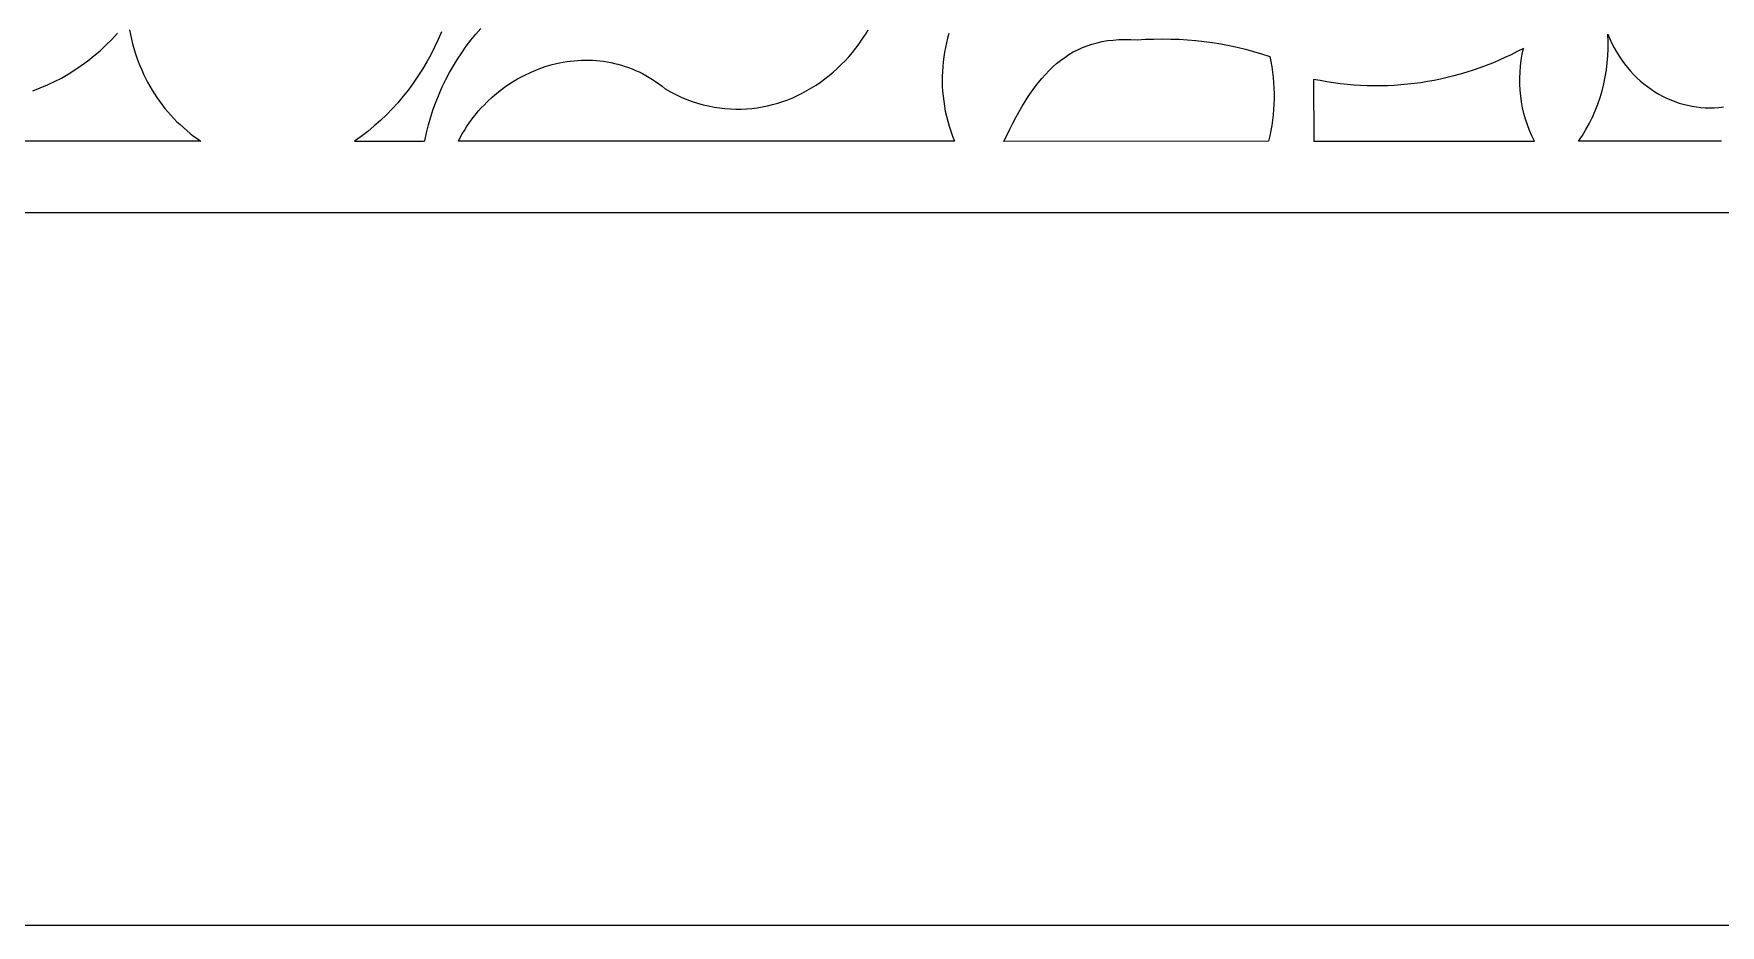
# Model space of a CAD drawing. Extents: x -3069 to -2029, y 258 to 1298.
# Drawn here: x -2711.5 to -2593.2, y 257.8 to 320.3 of the extents above; entities that cross this region are included whole.
import ezdxf

# ---------------------------------------------------------------- set-up
doc = ezdxf.new("R2010")
doc.units = 0
doc.layers.add('LAYER_1', color=18, linetype='CONTINUOUS')
doc.layers.add('LAYER_2', color=174, linetype='CONTINUOUS')

msp = doc.modelspace()

# ---------------------------------------------------------------- linework, layer by layer
at = {"layer": 'LAYER_1'}
for points in [[(-2333.8, 257.75), (-2029.19, 562.36), (-2029.19, 993.14), (-2333.8, 1297.75), (-2764.58, 1297.75), (-3069.19, 993.14), (-3069.19, 562.36), (-2764.58, 257.75)], [(-2624.88, 312.76), (-2643.47, 312.75), (-2643.05, 313.61), (-2642.84, 314.02), (-2642.63, 314.42), (-2642.41, 314.8), (-2642.2, 315.18), (-2641.97, 315.54), (-2641.75, 315.89), (-2641.52, 316.23), (-2641.28, 316.55), (-2641.05, 316.86), (-2640.8, 317.16), (-2640.55, 317.44), (-2640.29, 317.71), (-2640.03, 317.97), (-2639.76, 318.21), (-2639.48, 318.43), (-2639.19, 318.64), (-2638.89, 318.84), (-2638.59, 319.02), (-2638.28, 319.18), (-2637.95, 319.33), (-2637.62, 319.46), (-2637.28, 319.57), (-2636.92, 319.67), (-2636.56, 319.75), (-2636.18, 319.82), (-2635.79, 319.86), (-2635.39, 319.89), (-2634.97, 319.9), (-2634.54, 319.9), (-2634.1, 319.87), (-2633.51, 319.91), (-2632.93, 319.93), (-2632.34, 319.94), (-2631.75, 319.93), (-2631.16, 319.91), (-2630.57, 319.88), (-2629.99, 319.83), (-2629.4, 319.76), (-2628.82, 319.68), (-2628.24, 319.59), (-2627.66, 319.48), (-2627.08, 319.35), (-2626.51, 319.21), (-2625.94, 319.06), (-2625.37, 318.89), (-2624.8, 318.71), (-2624.73, 318.34), (-2624.66, 317.97), (-2624.61, 317.6), (-2624.56, 317.23), (-2624.53, 316.85), (-2624.51, 316.48), (-2624.5, 316.1), (-2624.5, 315.73), (-2624.51, 315.36), (-2624.53, 314.98), (-2624.56, 314.61), (-2624.6, 314.24), (-2624.66, 313.86), (-2624.72, 313.5), (-2624.8, 313.13)], [(-2606.23, 312.76), (-2606.41, 313.14), (-2606.57, 313.52), (-2606.72, 313.91), (-2606.85, 314.3), (-2606.97, 314.7), (-2607.06, 315.11), (-2607.14, 315.52), (-2607.19, 315.93), (-2607.23, 316.35), (-2607.26, 316.77), (-2607.26, 317.19), (-2607.24, 317.61), (-2607.21, 318.03), (-2607.16, 318.44), (-2607.09, 318.86), (-2607, 319.27), (-2607.43, 319.05), (-2607.86, 318.83), (-2608.3, 318.63), (-2608.74, 318.43), (-2609.18, 318.24), (-2609.62, 318.07), (-2610.07, 317.9), (-2610.52, 317.74), (-2610.98, 317.6), (-2611.43, 317.46), (-2611.89, 317.34), (-2612.35, 317.22), (-2612.81, 317.12), (-2613.27, 317.02), (-2613.74, 316.94), (-2614.2, 316.86), (-2614.67, 316.8), (-2615.14, 316.75), (-2615.61, 316.71), (-2616.08, 316.67), (-2616.55, 316.65), (-2617.02, 316.64), (-2617.49, 316.64), (-2617.96, 316.65), (-2618.44, 316.67), (-2618.91, 316.7), (-2619.38, 316.74), (-2619.85, 316.79), (-2620.32, 316.85), (-2620.79, 316.92), (-2621.26, 317.01), (-2621.73, 317.1), (-2621.7, 312.76)]]:
    msp.add_lwpolyline(points, close=True, dxfattribs=at)
for points in [[(-2704.82, 320.57), (-2704.75, 320.24), (-2704.68, 319.92), (-2704.6, 319.6), (-2704.52, 319.29), (-2704.42, 318.97), (-2704.32, 318.67), (-2704.21, 318.36), (-2704.09, 318.06), (-2703.96, 317.76), (-2703.83, 317.47), (-2703.69, 317.18), (-2703.55, 316.9), (-2703.39, 316.62), (-2703.23, 316.35), (-2703.06, 316.08), (-2702.89, 315.82), (-2702.71, 315.56), (-2702.52, 315.31), (-2702.33, 315.06), (-2702.13, 314.82), (-2701.92, 314.58), (-2701.71, 314.35), (-2701.49, 314.13), (-2701.27, 313.92), (-2701.04, 313.71), (-2700.8, 313.5), (-2700.56, 313.31), (-2700.32, 313.12), (-2700.06, 312.94), (-2699.81, 312.76), (-2732.41, 312.76)], [(-2711.59, 316.3), (-2711.08, 316.5), (-2710.58, 316.71), (-2710.09, 316.94), (-2709.6, 317.19), (-2709.13, 317.46), (-2708.66, 317.76), (-2708.2, 318.07), (-2707.75, 318.4), (-2707.31, 318.74), (-2706.88, 319.11), (-2706.47, 319.5), (-2706.06, 319.9), (-2705.67, 320.33)], [(-2682.93, 320.44), (-2683.16, 319.89), (-2683.41, 319.36), (-2683.68, 318.83), (-2683.96, 318.32), (-2684.26, 317.81), (-2684.58, 317.32), (-2684.91, 316.83), (-2685.25, 316.36), (-2685.61, 315.91), (-2685.99, 315.46), (-2686.38, 315.03), (-2686.79, 314.61), (-2687.2, 314.21), (-2687.64, 313.83), (-2688.09, 313.45), (-2688.55, 313.1), (-2689.02, 312.76), (-2684.18, 312.76), (-2684.1, 312.78), (-2683.97, 313.35), (-2683.83, 313.91), (-2683.67, 314.46), (-2683.5, 315), (-2683.3, 315.54), (-2683.09, 316.06), (-2682.87, 316.57), (-2682.63, 317.08), (-2682.37, 317.57), (-2682.09, 318.05), (-2681.81, 318.52), (-2681.5, 318.97), (-2681.19, 319.42), (-2680.86, 319.85), (-2680.51, 320.27), (-2680.16, 320.67)], [(-2647.32, 320.31), (-2647.41, 319.99), (-2647.49, 319.67), (-2647.56, 319.34), (-2647.62, 319.01), (-2647.68, 318.67), (-2647.72, 318.33), (-2647.75, 317.99), (-2647.77, 317.65), (-2647.78, 317.31), (-2647.79, 316.96), (-2647.78, 316.61), (-2647.76, 316.27), (-2647.73, 315.92), (-2647.68, 315.57), (-2647.63, 315.21), (-2647.57, 314.86), (-2647.49, 314.51), (-2647.4, 314.16), (-2647.3, 313.81), (-2647.19, 313.46), (-2647.07, 313.11), (-2646.93, 312.76), (-2681.74, 312.76), (-2681.61, 313.02), (-2681.47, 313.27), (-2681.32, 313.52), (-2681.17, 313.76), (-2681.01, 314), (-2680.84, 314.23), (-2680.67, 314.45), (-2680.5, 314.67), (-2680.32, 314.88), (-2680.13, 315.09), (-2679.94, 315.29), (-2679.75, 315.49), (-2679.35, 315.87), (-2678.93, 316.22), (-2678.5, 316.55), (-2678.05, 316.85), (-2677.59, 317.13), (-2677.12, 317.38), (-2676.64, 317.61), (-2676.15, 317.81), (-2675.65, 317.99), (-2675.15, 318.13), (-2674.64, 318.25), (-2674.13, 318.35), (-2673.61, 318.41), (-2673.1, 318.44), (-2672.58, 318.45), (-2672.32, 318.44), (-2672.07, 318.42), (-2671.81, 318.4), (-2671.55, 318.37), (-2671.3, 318.33), (-2671.04, 318.28), (-2670.79, 318.22), (-2670.54, 318.16), (-2670.29, 318.09), (-2670.04, 318.01), (-2669.79, 317.93), (-2669.54, 317.83), (-2669.3, 317.73), (-2669.06, 317.62), (-2668.82, 317.5), (-2668.59, 317.37), (-2668.35, 317.24), (-2668.12, 317.09), (-2667.9, 316.94), (-2667.67, 316.78), (-2667.45, 316.61), (-2667.23, 316.43), (-2666.86, 316.22), (-2666.48, 316.03), (-2666.1, 315.85), (-2665.71, 315.69), (-2665.33, 315.55), (-2664.95, 315.43), (-2664.57, 315.32), (-2664.18, 315.23), (-2663.8, 315.15), (-2663.42, 315.09), (-2663.04, 315.05), (-2662.65, 315.02), (-2662.28, 315.01), (-2661.9, 315.01), (-2661.52, 315.03), (-2661.15, 315.06), (-2660.78, 315.11), (-2660.41, 315.17), (-2660.05, 315.24), (-2659.69, 315.33), (-2659.33, 315.43), (-2658.97, 315.55), (-2658.63, 315.67), (-2658.28, 315.81), (-2657.94, 315.97), (-2657.61, 316.13), (-2657.28, 316.31), (-2656.95, 316.5), (-2656.64, 316.7), (-2656.32, 316.91), (-2656.02, 317.13), (-2655.72, 317.36), (-2655.43, 317.61), (-2655.15, 317.86), (-2654.87, 318.13), (-2654.6, 318.4), (-2654.35, 318.69), (-2654.09, 318.98), (-2653.85, 319.28), (-2653.62, 319.59), (-2653.4, 319.91), (-2653.18, 320.24), (-2652.98, 320.58)], [(-2593.11, 312.77), (-2593.28, 312.76), (-2603.13, 312.76), (-2602.86, 313.17), (-2602.61, 313.59), (-2602.37, 314.02), (-2602.15, 314.45), (-2601.96, 314.9), (-2601.78, 315.36), (-2601.62, 315.83), (-2601.48, 316.3), (-2601.36, 316.78), (-2601.26, 317.27), (-2601.18, 317.76), (-2601.12, 318.25), (-2601.08, 318.75), (-2601.06, 319.25), (-2601.06, 319.75), (-2601.08, 320.26), (-2600.94, 319.94), (-2600.8, 319.62), (-2600.64, 319.31), (-2600.47, 319.02), (-2600.29, 318.73), (-2600.1, 318.45), (-2599.91, 318.18), (-2599.7, 317.93), (-2599.49, 317.68), (-2599.27, 317.44), (-2599.04, 317.21), (-2598.8, 316.99), (-2598.55, 316.79), (-2598.3, 316.59), (-2598.04, 316.41), (-2597.78, 316.23), (-2597.51, 316.07), (-2597.23, 315.92), (-2596.95, 315.78), (-2596.66, 315.66), (-2596.37, 315.54), (-2596.08, 315.44), (-2595.78, 315.36), (-2595.48, 315.28), (-2595.17, 315.22), (-2594.86, 315.17), (-2594.55, 315.13), (-2594.24, 315.11), (-2593.92, 315.1), (-2593.61, 315.11), (-2593.29, 315.13), (-2592.97, 315.17)]]:
    msp.add_lwpolyline(points, dxfattribs=at)
at = {"layer": 'LAYER_2'}
msp.add_lwpolyline([(-2354.51, 307.75), (-2079.19, 583.07), (-2079.19, 972.43), (-2354.51, 1247.75), (-2743.87, 1247.75), (-3019.19, 972.43), (-3019.19, 583.07), (-2743.87, 307.75)], close=True, dxfattribs=at)

doc.saveas('drawing.dxf')
